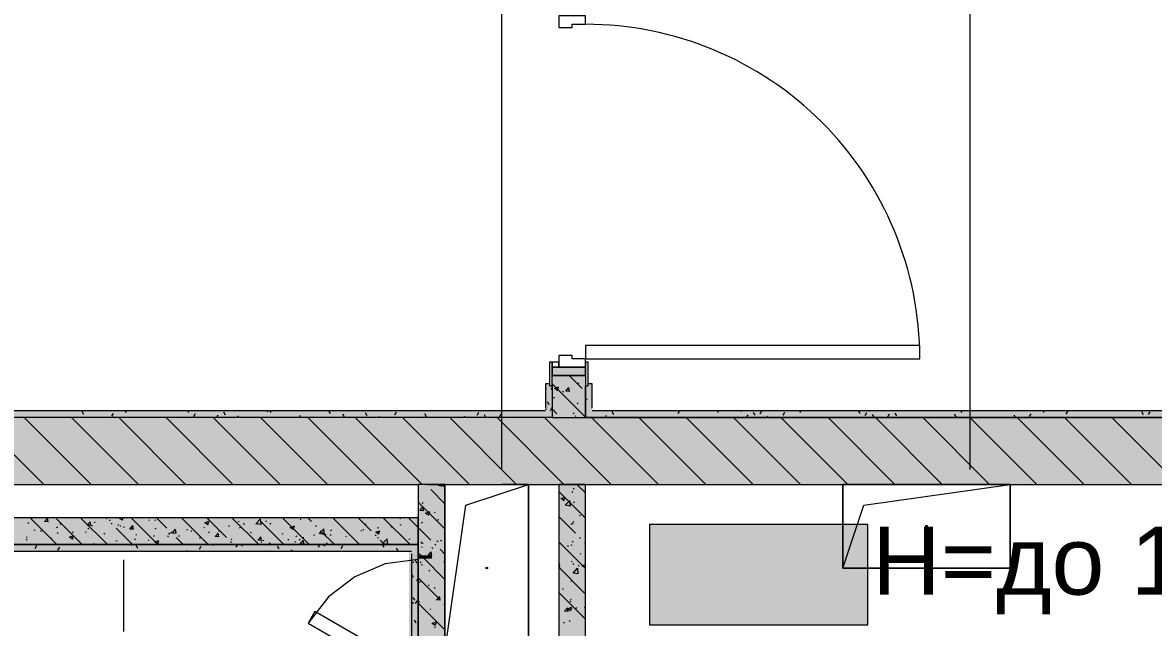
# Model space of a CAD drawing. Header units: millimetres. Extents: x -3817 to 677485, y -22715 to 103890.
# Drawn here: x 69370 to 72752, y 14884 to 16691 of the extents above; entities that cross this region are included whole.
import ezdxf

# ---------------------------------------------------------------- set-up
doc = ezdxf.new("R2010")
doc.units = ezdxf.units.MM
doc.layers.add('PDF _Геометрия', color=7, linetype='Continuous', true_color=0x1d1d1d)
doc.layers.add('PDF _Сплошная заливка', color=7, linetype='Continuous', true_color=0xffffff)
doc.layers.add('PDF _Текст', color=7, linetype='Continuous')
doc.styles.add('PDF GOST-Common', font='arial.ttf')

msp = doc.modelspace()

# ---------------------------------------------------------------- hatches: boundary and pattern name
at = {"layer": 'PDF _Сплошная заливка', "transparency": 33554559}
h = msp.add_hatch(color=256, dxfattribs=at)
h.paths.add_polyline_path([(71053.3, 15511.3), (71053.3, 15636.3), (70953.3, 15636.3), (70953.3, 15511.3)], flags=0)
h.paths.add_polyline_path([(70953.3, 16736.3), (71053.3, 16736.3), (71053.3, 17061.3), (70953.3, 17061.3), (70953.3, 16766.3)], flags=0)
h = msp.add_hatch(color=256, dxfattribs=at)
h.paths.add_polyline_path([(70933.3, 15531.3), (70953.3, 15531.3), (70951.9, 15606.3), (70945.3, 15606.3), (70945.3, 15611.4), (70933.3, 15611.4), (70933.3, 15539.3)], flags=0)
h.paths.add_polyline_path([(70933.3, 16761.3), (70945.3, 16761.3), (70945.3, 16766.3), (70953.3, 16766.3), (70953.3, 17041.3), (70933.3, 17041.3), (70933.3, 16841.1)], flags=0)
h = msp.add_hatch(color=256, dxfattribs=at)
h.paths.add_polyline_path([(71073.3, 15531.3), (71073.3, 15611.4), (71061.3, 15611.4), (71061.3, 15606.3), (71053.3, 15606.3), (71053.3, 15531.3)], flags=0)
h.paths.add_polyline_path([(71073.3, 16761.3), (71073.3, 17041.3), (71053.3, 17041.3), (71053.6, 16766.3), (71061.3, 16766.3), (71061.3, 16761.3)], flags=0)
for points in [[(85383.3, 15511.3), (85383.3, 15531.3), (71053.3, 15531.3), (71053.3, 15511.3), (85308.3, 15511.3), (85308.3, 15519.3), (85378.3, 15519.3), (85378.3, 15511.3)], [(80080.6, 15311.3), (84943.3, 15311.3), (84943.3, 15511.3), (68893.3, 15511.3), (68893.3, 15311.3), (78596.3, 15311.3)], [(70553.1, 13011.4), (70633.1, 13011.4), (70633.1, 13611.3), (70553.3, 13611.3), (70553.3, 14111.3), (70633.1, 14111.3), (70633.1, 15311.3), (70553.1, 15311.3), (70553.1, 15096.3), (70593.1, 15096.3), (70593.1, 15091.3), (70553.1, 15091.3), (70553.2, 14752.5), (70573.1, 14741), (70553.1, 14706.3), (70553.2, 14701.3), (70593.1, 14701.3), (70592.2, 14696.3), (70553.1, 14696.3), (70553.1, 13450.1)], [(70553.1, 15131.3), (70553.1, 15211.3), (68893.3, 15211.3), (68893.3, 15131.3), (70432.2, 15131.3)], [(70525.1, 15111.4), (70533.1, 15111.4), (70533.1, 15131.3), (68893.3, 15131.3), (68893.3, 15111.4), (70432.2, 15111.4)]]:
    msp.add_hatch(color=256, dxfattribs=at).paths.add_polyline_path(points)
h = msp.add_hatch(color=256, dxfattribs=at)
h.paths.add_polyline_path([(71053.3, 13011.4), (71053.3, 13611.3), (70973.3, 13611.3), (70973.3, 13011.4)], flags=0)
h.paths.add_polyline_path([(70973.3, 14111.3), (71053.3, 14111.3), (71053.3, 15311.3), (70973.3, 15311.3), (70973.3, 14580.4)], flags=0)
h = msp.add_hatch(color=256, dxfattribs=at)
h.paths.add_polyline_path([(70533.1, 13031.3), (70553.1, 13031.3), (70553.1, 14706.3), (70533.1, 14717.9), (70533.1, 13039.4)], flags=0)
h.paths.add_polyline_path([(70553.1, 14752.5), (70553.1, 15131.3), (70533.1, 15131.3), (70533.1, 14764.1), (70536.4, 14762.2)], flags=0)

# ---------------------------------------------------------------- linework, layer by layer
at = {"layer": 'PDF _Геометрия', "color": 253, "lineweight": 9, "true_color": 0xaaaaaa}
for points in [[(70803.3, 15355.9), (70803.3, 16943.4)], [(72203.3, 15355.9), (72203.3, 16943.4)], [(69472.6, 15311.3), (70107.6, 15311.3)], [(70583.8, 15311.3), (72171.3, 15311.3)], [(72647.6, 15311.3), (73282.6, 15311.3)], [(70553.1, 15086.3), (70454.7, 15073.4), (70363.1, 15035.4), (70284.4, 14975), (70224, 14896.3)]]:
    msp.add_lwpolyline(points, dxfattribs=at)
at = {"layer": 'PDF _Геометрия', "color": 253, "lineweight": 13, "true_color": 0xaaaaaa}
for points in [[(71053.3, 16686.3), (71053.3, 16711.3), (70973.3, 16711.3), (70973.3, 16676.3), (71013.3, 16676.3), (71013.3, 16686.3)], [(72053.3, 15686.3), (72053.3, 15726.3), (71053.3, 15726.3), (71053.3, 15686.3)], [(71053.3, 15686.3), (71013.3, 15686.3), (71013.3, 15696.4), (70973.3, 15696.4), (70973.3, 15661.3), (71053.3, 15661.3)], [(70945.3, 15676.3), (70945.3, 15606.3), (70953.3, 15606.3), (70953.3, 15676.3)], [(70953.3, 15676.3), (70953.3, 15661.3), (70973.3, 15661.3), (70973.3, 15676.3)], [(70953.3, 15661.3), (70953.3, 15636.3), (71053.3, 15636.3), (71053.3, 15661.3)], [(71052.3, 15676.3), (71052.3, 15661.3), (71053.3, 15661.3), (71053.3, 15676.3)], [(71053.3, 15676.3), (71053.3, 15606.3), (71061.3, 15606.3), (71061.3, 15676.3)], [(70593.1, 15091.3), (70593.1, 15096.3), (70553.1, 15096.3), (70553.1, 15091.3)], [(70224, 14896.3), (70553.1, 14706.3), (70573.1, 14741), (70244, 14931)]]:
    msp.add_lwpolyline(points, close=True, dxfattribs=at)
at = {"layer": 'PDF _Геометрия', "color": 9, "lineweight": 9, "true_color": 0xc0c0c0}
for points in [[(71053.3, 15636.3), (70953.3, 15636.3)], [(70953.3, 15611.4), (70953.3, 15531.3), (70953.3, 15511.3), (66923.3, 15511.3), (66903.3, 15511.3), (66903.3, 15581.3), (66903.3, 15511.3), (66803.3, 15511.3), (66803.3, 15581.3), (66803.3, 14211.3), (66783.3, 14211.3), (66403.3, 14211.3), (66403.3, 13811.3), (66383.3, 13811.3), (61003.3, 13811.3)], [(70953.3, 15606.3), (70953.3, 15511.3), (68893.3, 15511.3), (68893.3, 15311.3), (70553.1, 15311.3), (70553.1, 14752.5), (70553.1, 15131.3), (70533.1, 15131.3), (68893.3, 15131.3), (68893.3, 15111.4), (68893.3, 13611.3), (67023.3, 13611.3), (67003.3, 13611.3), (68693.3, 13611.3), (68893.3, 13611.3), (68893.3, 15311.3), (68883.3, 15311.3), (68883.3, 15511.3), (67003.3, 15511.3), (67003.3, 15311.3), (68693.3, 15311.3), (68693.3, 13811.3), (67003.3, 13811.3)], [(70945.3, 15611.4), (70933.3, 15611.4)], [(71053.3, 15611.4), (71053.3, 15531.3), (71053.3, 15511.3), (85308.3, 15511.3), (84943.3, 15511.3), (71053.3, 15511.3), (71053.3, 15606.3)], [(71073.3, 15611.4), (71061.3, 15611.4)], [(70633.1, 15096.3), (70633.1, 14696.3)]]:
    msp.add_lwpolyline(points, dxfattribs=at)
at = {"layer": 'PDF _Геометрия', "color": 252, "lineweight": 9, "true_color": 0x878787}
for points in [[(71043.2, 15597.6), (71004.5, 15636.3)], [(71053.3, 15512.1), (70953.3, 15612.1)], [(70969.4, 15592), (70960.6, 15598), (70973, 15602.8)], [(70969.4, 15592), (70973, 15602.7)], [(70984.4, 15590.1), (70987.2, 15588.3)], [(71005.6, 15589.2), (70994.9, 15590.2), (71003.5, 15600.4)], [(71005.6, 15589.2), (71003.5, 15600.3)], [(71030.8, 15612.7), (71033.5, 15614.7)], [(71052.7, 15604.8), (71053.3, 15604.3)], [(70956.9, 15570.8), (70960.3, 15571.3)], [(71028.6, 15553.5), (71031.3, 15555.5)], [(70967.8, 15522.2), (70953.3, 15536.7)], [(71016.9, 15524.8), (71019.4, 15522.5)], [(71022.5, 15515.5), (71025.8, 15515.9)], [(70578.1, 15308.5), (70575.6, 15311)], [(70633.1, 15253.4), (70590.6, 15295.9)], [(70628.8, 15305.3), (70613, 15307.8), (70616.5, 15311.3)], [(70628.8, 15305.3), (70628.1, 15311.3)], [(70632.5, 15306.2), (70633.1, 15305.8)], [(71053.3, 15210.4), (70973.3, 15290.4)], [(71012.1, 15290.2), (71015, 15288.4)], [(71016.4, 15299.7), (71018.9, 15297.4)], [(71053.3, 15285.9), (71027.8, 15311.3)], [(70633.1, 15178), (70553.1, 15258)], [(70565.4, 15255.6), (70568.1, 15257.6)], [(70989, 15262.6), (70980.2, 15268.6), (70992.6, 15273.3)], [(70989, 15262.5), (70992.6, 15273.3)], [(71008.3, 15246.5), (70992.5, 15248.9), (71006.4, 15263.3)], [(71008.3, 15246.4), (71006.4, 15263.3)], [(71017.8, 15257.5), (71020.5, 15259.6)], [(70569.5, 15232.7), (70558.8, 15233.6), (70567.4, 15243.8)], [(70559.6, 15239.7), (70562.5, 15237.9)], [(70569.5, 15232.6), (70567.4, 15243.7)], [(70584.1, 15219.5), (70575.3, 15225.5), (70587.7, 15230.2)], [(70584.1, 15219.4), (70587.7, 15230.2)], [(70601.6, 15228.5), (70604.1, 15226.2)], [(71034.2, 15219.7), (71037, 15217.9)], [(69386, 15197), (69388.9, 15195.2)], [(69472.7, 15131.3), (69392.7, 15211.3)], [(69446.4, 15199.3), (69435.8, 15200.3), (69444.3, 15210.5)], [(69446.4, 15199.3), (69444.3, 15210.4)], [(69547.1, 15132.4), (69471.7, 15207.9)], [(69471.8, 15183.4), (69475.1, 15183.8)], [(69481, 15193), (69483.8, 15191.2)], [(69623.6, 15131.3), (69543.6, 15211.3)], [(69573.9, 15188.2), (69563.3, 15189.1), (69571.9, 15199.3)], [(69573.9, 15188.1), (69571.9, 15199.3)], [(69575.9, 15189), (69578.7, 15187.2)], [(69584.1, 15198.2), (69587.4, 15198.6)], [(69622.6, 15207.9), (69619.1, 15211.3)], [(69628.6, 15204.1), (69631.9, 15204.5)], [(69637.7, 15192.8), (69635.1, 15195.3)], [(69654.9, 15189.8), (69657.6, 15191.8)], [(69659.3, 15210.8), (69660.7, 15211.3)], [(69659.3, 15210.8), (69668.2, 15204.9)], [(69661.6, 15187.3), (69664.1, 15185.1)], [(69668.2, 15204.8), (69670.4, 15211.3)], [(69670.8, 15184.9), (69673.6, 15183.1)], [(69701.4, 15177), (69690.8, 15177.9), (69699.4, 15188.2)], [(69774.5, 15131.3), (69694.5, 15211.3)], [(69701.4, 15177), (69699.4, 15188.1)], [(69747.3, 15203.1), (69749.9, 15205.1)], [(69765.3, 15205.1), (69767.8, 15202.9)], [(69801.1, 15180.2), (69770, 15211.3)], [(69925.3, 15131.3), (69845.3, 15211.3)], [(69911.6, 15183.9), (69914.1, 15181.6)], [(69923.7, 15190.6), (69914.8, 15196.6), (69927.3, 15201.4)], [(69979.6, 15152.6), (69920.8, 15211.3)], [(69923.7, 15190.6), (69927.3, 15201.3)], [(69985.6, 15187.1), (69988.9, 15187.5)], [(70076.2, 15131.3), (69996.2, 15211.3)], [(70015.3, 15201.7), (70017.8, 15199.4)], [(70018.6, 15181.1), (70021.2, 15183.2)], [(70030.1, 15192.9), (70033.4, 15193.4)], [(70083.1, 15191), (70067.3, 15193.4), (70081.2, 15207.9)], [(70083.1, 15190.9), (70081.2, 15207.8)], [(70151.7, 15131.3), (70082.7, 15200.3)], [(70097.4, 15201.8), (70100.8, 15202.2)], [(70109.8, 15193.7), (70112.5, 15195.7)], [(70227.1, 15131.3), (70147.1, 15211.3)], [(70179.2, 15176.4), (70170.3, 15182.3), (70182.8, 15187.1)], [(70179.2, 15176.3), (70182.8, 15187.1)], [(70199.7, 15205), (70202.3, 15207.1)], [(70233.6, 15200.3), (70222.6, 15211.3)], [(70248.7, 15185.2), (70246.2, 15187.8)], [(70378, 15131.3), (70298, 15211.3)], [(70412.1, 15172.7), (70373.4, 15211.3)], [(70394.3, 15192.9), (70396.7, 15190.6)], [(70528.8, 15131.3), (70448.8, 15211.3)], [(70470.9, 15183.1), (70473.6, 15185.1)], [(70498, 15210.7), (70500.4, 15208.4)], [(70498.9, 15190.7), (70502.3, 15191.1)], [(70590.6, 15145), (70553.1, 15182.6), (70524.3, 15211.3)], [(70563.3, 15196.4), (70565.9, 15198.4)], [(70611.2, 15205.5), (70614.5, 15205.9)], [(71023.1, 15165.1), (70973.3, 15215)], [(71009.1, 15193.6), (71011.5, 15191.3)], [(71012.7, 15194.4), (71016.1, 15194.8)], [(71015.7, 15198.4), (71018.3, 15200.4)], [(69381.5, 15152.5), (69384.1, 15154.6)], [(69404.4, 15174.5), (69407.8, 15175)], [(69423.5, 15173.1), (69426.4, 15171.3)], [(69454.2, 15151.7), (69456.7, 15149.5)], [(69473.8, 15165.9), (69476.5, 15167.9)], [(69518.8, 15147.5), (69509.9, 15153.5), (69522.4, 15158.3)], [(69518.4, 15169.1), (69521.3, 15167.3)], [(69518.8, 15147.5), (69522.4, 15158.2)], [(69557.9, 15169.5), (69560.4, 15167.3)], [(69565.1, 15178.4), (69567.8, 15180.4)], [(69613.4, 15165.1), (69616.2, 15163.3)], [(69699.1, 15131.3), (69650.2, 15180.2)], [(69708.3, 15161.1), (69711.1, 15159.3)], [(69761.4, 15157.6), (69764.8, 15158)], [(69765.7, 15180.9), (69768.5, 15179.1)], [(69803.2, 15157.1), (69806, 15155.3)], [(69806, 15163.4), (69809.3, 15163.9)], [(69807.9, 15166.1), (69810.4, 15163.8)], [(69816.2, 15165.1), (69813.7, 15167.6)], [(69818.3, 15166.8), (69826.9, 15177)], [(69818.3, 15166.8), (69829, 15165.9)], [(69829, 15165.8), (69826.9, 15176.9)], [(69850, 15131.3), (69828.8, 15152.6)], [(69836.4, 15156.4), (69839.1, 15158.5)], [(69860.6, 15176.9), (69863.4, 15175.1)], [(69873.3, 15172.3), (69876.6, 15172.7)], [(69898.1, 15153), (69900.9, 15151.2)], [(69926.2, 15167.8), (69928.9, 15169.8)], [(69956.5, 15154.7), (69945.9, 15155.6), (69954.4, 15165.8)], [(69956.5, 15154.6), (69954.5, 15165.8)], [(69955.5, 15172.9), (69958.3, 15171.1)], [(70050.4, 15168.9), (70053.3, 15167.1)], [(70084, 15143.5), (70073.4, 15144.5), (70082, 15154.7)], [(70084, 15143.5), (70082, 15154.6)], [(70145.3, 15164.9), (70148.2, 15163.1)], [(70186.9, 15157.3), (70189.4, 15155)], [(70207.5, 15152.3), (70210.8, 15152.8)], [(70240.3, 15160.9), (70243.1, 15159.1)], [(70272.9, 15161.5), (70257.1, 15164), (70270.9, 15178.4)], [(70302.6, 15131.3), (70261.2, 15172.7)], [(70272.9, 15161.5), (70270.9, 15178.4)], [(70274.8, 15161.2), (70278.1, 15161.6)], [(70289.8, 15159.2), (70292.5, 15161.2)], [(70290.6, 15175.1), (70293, 15172.8)], [(70335.2, 15156.9), (70338, 15155.1)], [(70381.1, 15171.7), (70383.8, 15173.7)], [(70387.1, 15176), (70390.4, 15176.4)], [(70427.2, 15157.6), (70424.7, 15160.1)], [(70434.7, 15162.1), (70425.9, 15168.1), (70438.3, 15172.9)], [(70430.1, 15152.9), (70432.9, 15151.1)], [(70431.6, 15181.8), (70434.9, 15182.3)], [(70434.7, 15162.1), (70438.3, 15172.8)], [(71038.2, 15150), (71035.7, 15152.6)], [(71051.7, 15154.5), (71053.3, 15153.1)], [(69383.7, 15145), (69381.2, 15147.5)], [(69397.4, 15131.3), (69396.3, 15132.4)], [(69581.8, 15133.9), (69585.1, 15134.4)], [(69649.2, 15142.8), (69652.5, 15143.2)], [(69653.8, 15131.3), (69655.4, 15132.6)], [(69704.2, 15148.3), (69706.7, 15146)], [(69745.1, 15143.9), (69747.8, 15145.9)], [(69774.3, 15133.3), (69765.4, 15139.2), (69777.9, 15144)], [(69774.3, 15133.2), (69777.9, 15144)], [(69994.7, 15137.5), (69992.2, 15140)], [(69993, 15149), (69995.8, 15147.2)], [(70050.7, 15131.7), (70054, 15132.1)], [(70083.2, 15139.5), (70085.7, 15137.2)], [(70087.9, 15145), (70090.7, 15143.2)], [(70107.7, 15134.5), (70110.3, 15136.5)], [(70162.9, 15146.5), (70166.3, 15146.9)], [(70182.8, 15141), (70185.7, 15139.2)], [(70197.5, 15145.8), (70200.2, 15147.9)], [(70211.6, 15132.4), (70200.9, 15133.3), (70209.5, 15143.5)], [(70211.6, 15132.3), (70209.5, 15143.5)], [(70277.7, 15137), (70280.6, 15135.2)], [(70336.2, 15131.3), (70337, 15132.4)], [(70337.2, 15131.3), (70337, 15132.3)], [(70372.7, 15133), (70375.2, 15131.3)], [(70453.4, 15131.3), (70439.8, 15145)], [(70462.6, 15132.1), (70446.8, 15134.6), (70460.7, 15149)], [(70462.7, 15132.1), (70460.7, 15149)], [(70525, 15148.9), (70527.8, 15147.1)], [(70561.1, 15137.2), (70563.8, 15139.3)], [(70562.5, 15125), (70565.3, 15123.2)], [(70564.4, 15135.4), (70567.8, 15135.8)], [(70594.3, 15122.4), (70596.8, 15120.1)], [(70605.7, 15129.9), (70603.2, 15132.4)], [(70609, 15141.2), (70612.3, 15141.7)], [(70633.1, 15102.6), (70618.3, 15117.4)], [(70619.9, 15144.8), (70622.7, 15143)], [(71053.3, 15059.5), (70973.3, 15139.5)], [(70999.6, 15128.8), (71002.4, 15127)], [(71010.5, 15130.1), (71013.8, 15130.5)], [(71013.5, 15139.2), (71016.2, 15141.2)], [(71053.3, 15135), (71050.8, 15137.5)], [(70563.8, 15096.3), (70553.1, 15107.1)], [(70633.1, 15027.1), (70568.8, 15091.3)], [(70594.1, 15098.9), (70583.5, 15099.8), (70592.1, 15110.1)], [(70594.2, 15098.9), (70592.1, 15110)], [(71011.3, 15080), (71014, 15082)], [(71037.1, 15104.9), (71039.9, 15103.1)], [(70559, 15078), (70561.6, 15080.1)], [(70562.2, 15071.1), (70565.5, 15071.5)], [(70584.5, 15054.5), (70587.4, 15052.7)], [(70629.5, 15080), (70632.8, 15080.4)], [(70973.3, 15074.9), (70974.7, 15076.6)], [(70973.3, 15065.7), (70976.7, 15065.4)], [(70976.7, 15065.4), (70974.7, 15076.5)], [(71050.8, 14986.6), (70975.4, 15062)], [(71015.9, 15074.5), (71018.4, 15072.2)], [(71031.9, 15043.8), (71016.1, 15046.3), (71029.9, 15060.7)], [(71031.9, 15043.8), (71030, 15060.7)], [(71031, 15068.8), (71034.4, 15069.3)], [(71051.9, 15062.1), (71043, 15068), (71053.3, 15072)], [(71051.9, 15062), (71053.3, 15066.1)], [(70618.3, 14966.5), (70553.1, 15031.7)], [(70556.8, 15018.8), (70559.5, 15020.9)], [(71009.2, 15020.8), (71011.8, 15022.8)], [(70582.8, 15009.8), (70586.1, 15010.3)], [(70601.1, 15003.3), (70603.6, 15001.1)], [(71053.3, 14908.6), (70973.3, 14988.6)], [(70984.3, 14998.7), (70987.6, 14999.2)], [(70633.1, 14876.2), (70553.1, 14956.2)], [(70554.6, 14959.7), (70557.3, 14961.7)], [(70618.8, 14965.2), (70608.2, 14966.1), (70616.8, 14976.3)], [(70618.8, 14965.1), (70616.8, 14976.3)], [(70633.1, 14951.7), (70630.9, 14953.9)], [(71007, 14961.6), (71009.7, 14963.6)], [(71008.5, 14968.4), (71011, 14966.2)], [(70587.4, 14939.7), (70590.2, 14937.9)], [(70975.4, 14911.2), (70973.3, 14913.3)], [(71001.4, 14931.7), (70990.8, 14932.6), (70999.3, 14942.8)], [(71001.4, 14931.6), (70999.4, 14942.8)], [(71008.6, 14933.1), (70999.8, 14939.1), (71012.2, 14943.9)], [(71008.6, 14933.1), (71012.2, 14943.8)], [(71024.5, 14943.6), (71027.3, 14941.8)], [(71049.8, 14943.4), (71053.1, 14943.8)], [(71051.1, 14929.4), (71053.3, 14927.4)], [(70553.1, 14900.9), (70555.1, 14902.5)], [(70593.8, 14897.2), (70596.3, 14895)], [(70603.7, 14890), (70594.9, 14896), (70607.3, 14900.8)], [(70601.5, 14884.4), (70604.8, 14884.8)], [(70603.7, 14890), (70607.3, 14900.7)], [(70990.4, 14896.1), (70987.9, 14898.6)], [(71004.9, 14902.4), (71007.5, 14904.5)]]:
    msp.add_lwpolyline(points, dxfattribs=at)
at = {"layer": 'PDF _Геометрия', "color": 7, "lineweight": 9}
for points in [[(70933.3, 15611.4), (70933.3, 15539.3)], [(71073.3, 15539.3), (71073.3, 15611.4)], [(70933.3, 15531.3), (66931.3, 15531.3)], [(85338.3, 15531.3), (71073.3, 15531.3)], [(70953.3, 15511.3), (71053.3, 15511.3)], [(70633.1, 15311.3), (70633.1, 14811.3), (70883.1, 14811.3), (70883.1, 15311.3), (70803.3, 15311.3), (70883.1, 15311.3), (70883.1, 14811.3), (70633.1, 14811.3), (70633.1, 15311.3), (70553.1, 15311.3)], [(70633.1, 14811.3), (70695.6, 15248.8), (70883.1, 15311.3)], [(71053.3, 15311.3), (70973.3, 15311.3)], [(71823.3, 15061.3), (71885.8, 15248.8), (72323.3, 15311.3)], [(68921.3, 15111.4), (70525.1, 15111.4), (70533.1, 15111.4)], [(69672.2, 15085.3), (69672.2, 14871.1)], [(70533.1, 15103.3), (70533.1, 14764.1)]]:
    msp.add_lwpolyline(points, dxfattribs=at)
at = {"layer": 'PDF _Геометрия', "color": 253, "lineweight": 9, "true_color": 0x9b9b9b}
for points in [[(70933.3, 15596.9), (70936.4, 15596.9)], [(70953.3, 15595.2), (70950.9, 15599.3)], [(70944.8, 15549), (70939.7, 15557.7)], [(71053.3, 15566.4), (71058.4, 15566.4)], [(69512, 15531.2), (69511.9, 15531.3)], [(69553.6, 15520.1), (69548.6, 15528.8)], [(69640.5, 15523.4), (69635.5, 15514.7)], [(69680.3, 15531.3), (69677.1, 15525.9)], [(69867.4, 15525.3), (69863.9, 15531.3)], [(69886.2, 15522.3), (69881.2, 15513.6)], [(69935.4, 15529.3), (69934.3, 15531.3)], [(69977.1, 15518.2), (69972, 15526.9)], [(70102.6, 15531.3), (70100.5, 15527.8)], [(70113.1, 15526.4), (70110.2, 15531.3)], [(70290.8, 15523.4), (70286.2, 15531.3)], [(70400.5, 15516.3), (70395.5, 15525)], [(70487.4, 15527.2), (70482.4, 15518.5)], [(70525, 15531.3), (70524, 15529.7)], [(70578.2, 15513.3), (70573.2, 15522)], [(70733.1, 15526.1), (70728.1, 15517.4)], [(70801.1, 15522), (70796.1, 15513.3)], [(70933.3, 15535.9), (70936.4, 15535.9)], [(70952.5, 15540.3), (70947.4, 15531.6)], [(71054.4, 15541.9), (71053.3, 15543.9)], [(71096.1, 15530.7), (71095.7, 15531.3)], [(71137.7, 15519.6), (71132.7, 15528.3)], [(71334.3, 15531), (71329.2, 15522.3)], [(71451.5, 15524.8), (71447.7, 15531.3)], [(71519.5, 15528.8), (71518, 15531.3)], [(71561.1, 15517.7), (71556.1, 15526.4)], [(71580, 15529.9), (71575, 15521.2)], [(71648, 15525.8), (71643, 15517.1)], [(71697.2, 15525.9), (71694, 15531.3)], [(71874.9, 15522.9), (71870, 15531.3)], [(71893.8, 15524.7), (71888.7, 15516)], [(71984.6, 15515.8), (71979.5, 15524.5)], [(72162.3, 15512.8), (72157.2, 15521.5)], [(72179.1, 15531.3), (72176.1, 15526.1)], [(72385.2, 15522.6), (72380.2, 15513.8)], [(72425.5, 15531.3), (72421.8, 15525)], [(72494.9, 15529.6), (72489.9, 15520.9)], [(72680.1, 15530.2), (72679.5, 15531.3)], [(72721.8, 15519.1), (72716.7, 15527.8)], [(72740.6, 15528.5), (72735.6, 15519.8)], [(69954.3, 15518.3), (69950.3, 15511.3)], [(70016.2, 15511.3), (70013.7, 15515.7)], [(70200, 15517.2), (70196.7, 15511.3)], [(70268, 15513.1), (70267, 15511.3)], [(70332.5, 15512.2), (70327.4, 15520.9)], [(70438.5, 15511.3), (70437.1, 15513.9)], [(70691.5, 15515), (70689.4, 15511.3)], [(70755.3, 15511.3), (70750.9, 15519)], [(70860.9, 15511.3), (70860.5, 15512)], [(71114.9, 15516.9), (71111.7, 15511.3)], [(71538.4, 15518.8), (71534.1, 15511.3)], [(71600, 15511.3), (71597.7, 15515.2)], [(71916.5, 15511.7), (71911.5, 15520.4)], [(71961.8, 15520.7), (71956.8, 15511.9)], [(72022.3, 15511.3), (72021.2, 15513.3)], [(72339.1, 15511.3), (72334.9, 15518.5)], [(72343.6, 15511.4), (72343.6, 15511.3)], [(72444.7, 15511.3), (72444.6, 15511.4)], [(69411.9, 15127.5), (69406.9, 15118.8)], [(69479.9, 15123.4), (69474.9, 15114.7)], [(69672.5, 15131.2), (69672.5, 15131.3)], [(69695.7, 15131.3), (69694.2, 15128.8)], [(69714.2, 15120.1), (69709.2, 15128.8)], [(69903.4, 15125.3), (69898.3, 15116.6)], [(69942.1, 15131.3), (69940, 15127.7)], [(70012.5, 15131.3), (70008, 15123.7)], [(70027.9, 15125.2), (70024.4, 15131.3)], [(70096, 15129.3), (70094.8, 15131.3)], [(70137.6, 15118.2), (70132.6, 15126.9)], [(70176.7, 15111.4), (70174.2, 15115.7)], [(70258.8, 15131.3), (70253.8, 15122.6)], [(70273.7, 15126.3), (70270.8, 15131.3)], [(70326.8, 15127.2), (70321.8, 15118.5)], [(70451.4, 15123.3), (70446.8, 15131.3)], [(70493, 15112.2), (70488, 15120.9)], [(69437.6, 15111.4), (69437, 15112.4)], [(69861.7, 15114.1), (69860.1, 15111.4)], [(70107.5, 15113), (70106.5, 15111.4)], [(70549.9, 15074.6), (70544.9, 15083.3)], [(70533.1, 15078.7), (70540.2, 15078.7)], [(70538.7, 15033), (70533.7, 15041.7)], [(70553.1, 15031.4), (70548.2, 15023)], [(70533.1, 14956.8), (70540.2, 14956.8)], [(70542.8, 14965), (70537.8, 14973.7)], [(70549.1, 14963.6), (70544.1, 14954.9)], [(70546.9, 14896.9), (70541.9, 14905.6)]]:
    msp.add_lwpolyline(points, dxfattribs=at)
at = {"layer": 'PDF _Геометрия', "lineweight": 9}
for points in [[(69433.3, 15311.3), (69233.3, 15511.3)], [(69574.8, 15311.3), (69374.8, 15511.3)], [(69716.2, 15311.3), (69516.2, 15511.3)], [(69857.6, 15311.3), (69657.6, 15511.3)], [(69999, 15311.3), (69799, 15511.3)], [(70140.4, 15311.3), (69940.4, 15511.3)], [(70281.9, 15311.3), (70081.9, 15511.3)], [(70423.3, 15311.3), (70223.3, 15511.3)], [(70564.7, 15311.3), (70364.7, 15511.3)], [(70706.1, 15311.3), (70506.1, 15511.3)], [(70847.5, 15311.3), (70647.5, 15511.3)], [(70989, 15311.3), (70789, 15511.3)], [(71130.4, 15311.3), (70930.4, 15511.3)], [(71271.8, 15311.3), (71071.8, 15511.3)], [(71413.2, 15311.3), (71213.2, 15511.3)], [(71554.7, 15311.3), (71354.7, 15511.3)], [(71696.1, 15311.3), (71496.1, 15511.3)], [(71837.5, 15311.3), (71637.5, 15511.3)], [(71978.9, 15311.3), (71778.9, 15511.3)], [(72120.3, 15311.3), (71920.3, 15511.3)], [(72261.8, 15311.3), (72061.8, 15511.3)], [(72403.2, 15311.3), (72203.2, 15511.3)], [(72544.6, 15311.3), (72344.6, 15511.3)], [(72686, 15311.3), (72486, 15511.3)], [(72827.4, 15311.3), (72627.4, 15511.3)]]:
    msp.add_lwpolyline(points, dxfattribs=at)
at = {"layer": 'PDF _Геометрия', "color": 9, "lineweight": 9, "true_color": 0xc0c0c0}
for points in [[(71053.3, 14731.4), (71053.3, 13031.3), (71053.3, 13011.4), (72193.1, 13011.4), (71053.3, 13011.4), (71053.3, 13611.3), (70973.3, 13611.3), (70973.3, 13011.4), (70633.1, 13011.4), (70633.1, 13611.3), (70553.3, 13611.3), (70553.3, 14111.3), (70633.1, 14111.3), (70633.1, 15311.3), (70973.3, 15311.3), (70973.3, 14111.3), (71053.3, 14111.3), (71053.3, 14731.4), (72207.1, 14731.4), (71073.3, 14731.4)], [(73783.3, 15311.3), (73783.3, 14811.3), (71053.3, 14811.3), (71053.3, 15311.3)], [(68893.3, 15131.3), (70553.1, 15131.3), (70553.1, 15211.3), (68893.3, 15211.3)]]:
    msp.add_lwpolyline(points, close=True, dxfattribs=at)
at = {"layer": 'PDF _Геометрия', "color": 7, "lineweight": 9}
for points in [[(72323.3, 15311.3), (72323.3, 15061.3), (71823.3, 15061.3), (71823.3, 15311.3)], [(72323.3, 15311.3), (71823.3, 15311.3), (71823.3, 15061.3), (72323.3, 15061.3)], [(71897.4, 15191.5), (71244.3, 15191.5), (71244.3, 14891.5), (71897.4, 14891.5)]]:
    msp.add_lwpolyline(points, close=True, dxfattribs=at)
for centre in [(72073.3, 15186.3), (70758.1, 15061.3)]:
    msp.add_circle(centre, 2.5, dxfattribs=at)
at = {"layer": 'PDF _Геометрия', "color": 253, "lineweight": 9, "true_color": 0xaaaaaa}
msp.add_arc((71053.3, 15686.3), 1000, 359.9999, 90, dxfattribs=at)
at = {"layer": 'PDF _Сплошная заливка', "lineweight": 35, "transparency": 33554559}
for points in [[(71053.3, 15636.3), (71053.3, 15661.3), (70953.3, 15636.3), (70953.3, 15661.3)], [(66923.3, 15511.3), (70953.3, 15511.3), (66923.3, 15531.3), (70953.3, 15531.3)], [(70593.1, 15091.3), (70593.1, 15096.3), (70553.1, 15091.3), (70553.1, 15096.3)]]:
    msp.add_solid(points, dxfattribs=at)
at = {"layer": 'PDF _Сплошная заливка', "lineweight": 9, "transparency": 33554559}
msp.add_solid([(71897.4, 15191.5), (71244.3, 15191.5), (71897.4, 14891.5), (71244.3, 14891.5)], dxfattribs=at)
at = {"layer": 'PDF _Сплошная заливка', "color": 1, "lineweight": 35, "transparency": 33554559}
msp.add_solid([(70533.1, 14764.1), (70533.1, 15111.4), (70525.1, 14768.7), (70525.1, 15111.4)], dxfattribs=at)

# ---------------------------------------------------------------- texts
at = {"layer": 'PDF _Текст', "color": 250, "true_color": 0x3c3c3c, "insert": (71910.7, 15054), "char_height": 203.2, "attachment_point": 4, "style": 'PDF GOST-Common'}
msp.add_mtext('Н=до 1800мм', dxfattribs=at)

doc.saveas('drawing.dxf')
